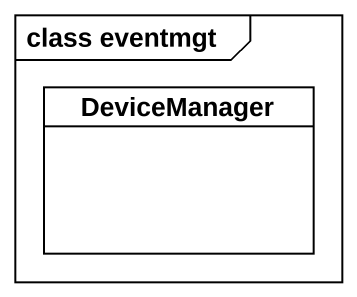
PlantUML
@startuml
mainframe class eventmgt
hide circle
hide empty members
class DeviceManager
@enduml
